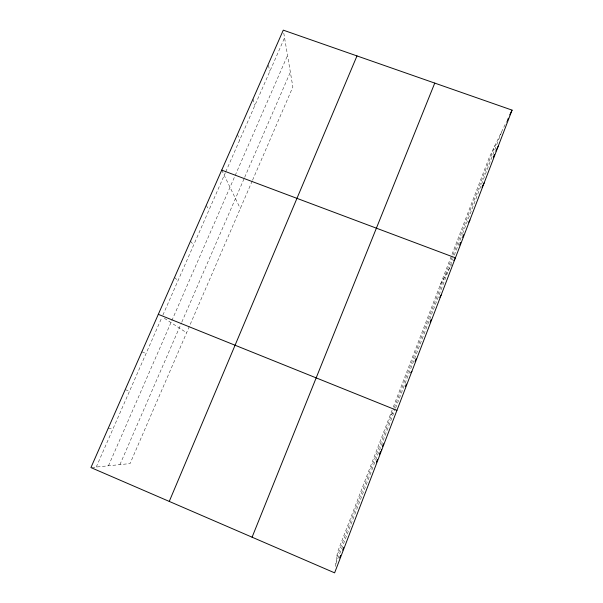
<?xml version="1.0" encoding="UTF-8"?>
<svg xmlns="http://www.w3.org/2000/svg" width="603" height="603" viewBox="0 0 603 603"><rect width="100%" height="100%" fill="white"/><g stroke="black" fill="none" stroke-linecap="round" stroke-linejoin="round"><path stroke-width="0.45" stroke-dasharray="3.02 2.26" d="M335.494 566.413L337.394 552.454L392.945 407.967M393.277 407.093L489.319 157.293L506.633 121.384M336.678 557.707L393.978 408.57M394.317 407.696L452.604 255.981M452.943 255.107L495.244 145.006M335.871 563.669L395.259 408.97M395.591 408.103L452.989 258.612M454.315 255.152L462.275 234.416M462.607 233.542L501.907 131.19M252.205 180.998L130.044 463.586L91.814 467.491M252.582 180.139L292.862 86.96L283.418 30.994M119.922 464.619L181.458 322.899M181.827 322.047L244.305 178.171M244.675 177.32L290.352 72.111M108.48 465.787L287.541 55.453M96.246 467.039L161.77 317.683M162.893 315.113L225.356 172.729M225.733 171.87L284.563 37.778M440.356 284.639L451.67 264.513M390.254 414.962L393.932 412.437M108.171 428.379L113.093 428.635M125.145 389.779L129.69 390.804M141.856 351.775L146.039 353.539M164.348 318.271L186.598 332.758M174.523 277.47L178.006 280.666M190.495 241.155L193.638 245.029M206.226 205.374L209.045 209.912M221.731 170.121L240.296 208.548M237.461 134.341L239.647 140.16M252.959 99.088L254.835 105.533M268.425 65.245L269.805 71.41"/><path stroke-width="0.9" d="M339.647 557.941L340.65 555.34M342.64 550.147L343.635 547.547M376.408 462.117L377.418 459.486M379.438 454.225L380.448 451.594M382.445 446.393L383.433 443.8M405.352 386.666L406.354 384.058M415.052 361.378L416.062 358.747M430.097 322.16L431.092 319.575M459.667 245.082L460.654 242.496M462.644 237.326L463.632 234.74M493.39 157.172L494.4 154.541M507.342 120.804L508.337 118.211M512.068 110.123L334.62 572.85L90.932 467.581L283.274 30.15L512.068 110.123L509.769 114.894M252.084 537.198L434.755 83.093M169.262 501.417L356.984 55.913M495.809 151.097L498.229 146.197M481.978 187.156L484.186 182.837M468.757 222.213L469.91 220.042M453.788 260.745L455.423 257.835L221.731 170.121M439.806 297.279L441.132 295.093M410.688 372.76L411.887 371.35M381.119 449.846L381.722 450.034M158.318 314.344L396.925 410.379"/></g></svg>
